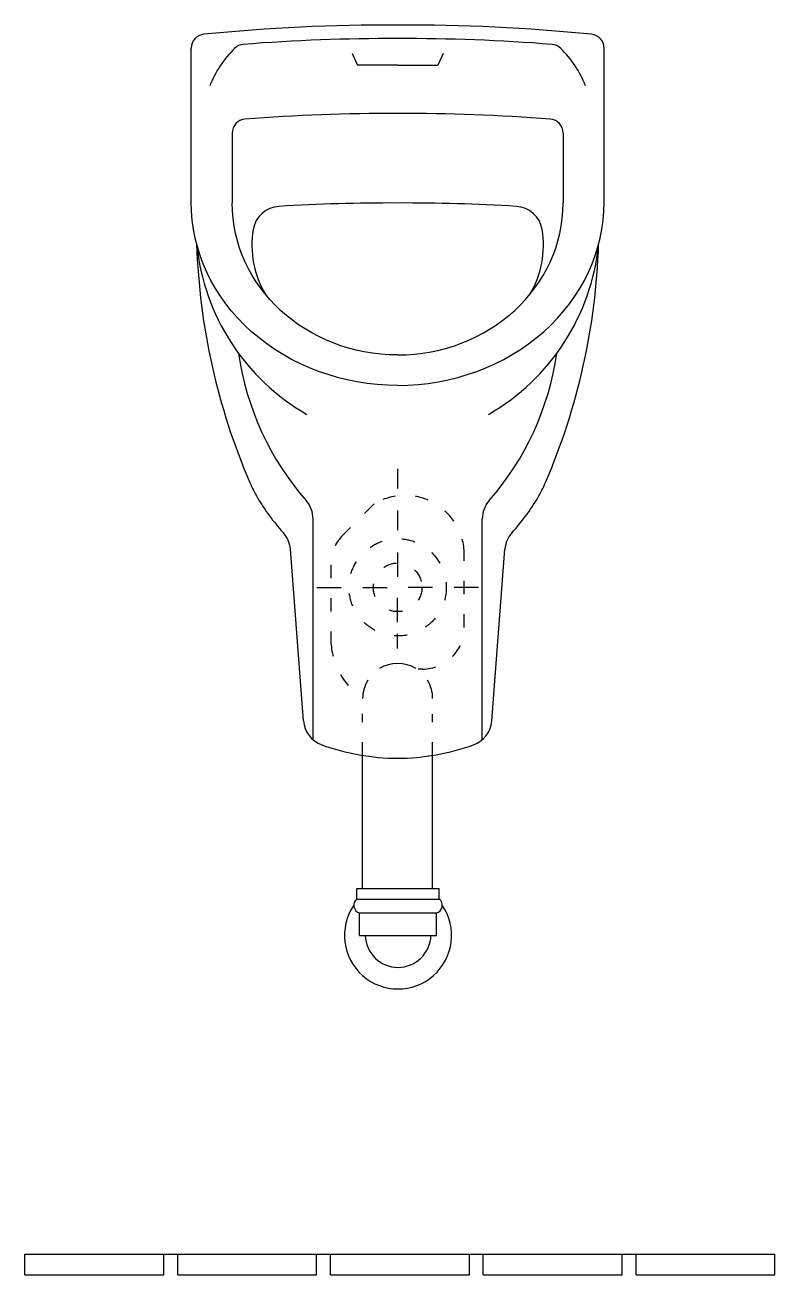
# Model space of a CAD drawing. Header units: millimetres. Extents: x -269 to 271, y -206 to 694.
import ezdxf

# ---------------------------------------------------------------- set-up
doc = ezdxf.new("R2010")
doc.units = ezdxf.units.MM
doc.linetypes.add('ACAD_ISO03W100', pattern=[30, 12, -18])
doc.layers.add('ceco.net 353', color=7, linetype='Continuous')

msp = doc.modelspace()

# ---------------------------------------------------------------- linework, layer by layer
at = {"layer": 'ceco.net 353'}
for p, q in [((-148.98, 566.36), (-148.98, 677.27)), ((148.41, 566.36), (148.41, 677.27)), ((-33, 673.34), (-29.26, 664.91)), ((32.44, 673.34), (28.69, 664.91)), ((-0.28, 664.91), (-29.26, 664.91)), ((-0.28, 664.91), (28.69, 664.91)), ((-119.42, 616.16), (-119.42, 565.8)), ((118.85, 616.16), (118.85, 565.8)), ((-61.2, 179.47), (-61.2, 338.41)), ((60.63, 179.47), (60.63, 338.41)), ((-68.08, 193.09), (-77.52, 316.64)), ((67.51, 193.09), (76.95, 316.64)), ((-268.6, -191.01), (271.4, -191.01))]:
    msp.add_line(p, q, dxfattribs=at)
at = {"layer": 'ceco.net 353', "linetype": 'Continuous'}
for p, q in [((-0.28, 374.54), (-0.28, 360.27)), ((-0.28, 344.47), (-0.28, 330.21)), ((-0.28, 314.2), (-0.28, 296.65)), ((-58.5, 289.12), (-40.95, 289.12)), ((-25.36, 289.12), (-7.82, 289.12)), ((24.8, 289.12), (7.25, 289.12)), ((57.93, 289.12), (40.38, 289.12)), ((-0.28, 264.04), (-0.28, 281.59)), ((-0.28, 245.05), (-0.28, 255.75)), ((17.72, 230.25), (14.59, 230.25)), ((-268.6, -205.9), (-268.6, -191.01)), ((-168.6, -205.9), (-168.6, -191.01)), ((-158.6, -205.9), (-158.6, -191.01)), ((-58.6, -205.9), (-58.6, -191.01)), ((-48.6, -205.9), (-48.6, -191.01)), ((51.4, -205.9), (51.4, -191.01)), ((61.4, -205.9), (61.4, -191.01)), ((161.4, -205.9), (161.4, -191.01)), ((171.4, -205.9), (171.4, -191.01)), ((271.4, -205.9), (271.4, -191.01)), ((-268.6, -205.9), (-168.6, -205.9)), ((-158.6, -205.9), (-58.6, -205.9)), ((-48.6, -205.9), (51.4, -205.9)), ((61.4, -205.9), (161.4, -205.9)), ((171.4, -205.9), (271.4, -205.9))]:
    msp.add_line(p, q, dxfattribs=at)
at = {"layer": 'ceco.net 353', "linetype": 'ACAD_ISO03W100', "ltscale": 0.8}
for p, q in [((-25.48, 168.15), (-25.48, 197.95)), ((24.92, 168.15), (24.92, 197.72))]:
    msp.add_line(p, q, dxfattribs=at)
at = {"layer": 'ceco.net 353', "ltscale": 0.5}
for p, q in [((-25.48, 72.35), (-25.48, 168.15)), ((24.92, 72.35), (24.92, 168.15)), ((-29.64, 72.35), (29.64, 72.35)), ((-29.64, 64.7), (-29.64, 72.35)), ((29.64, 64.7), (29.64, 72.35)), ((-29.64, 64.7), (29.64, 64.7)), ((-27.68, 54.76), (27.68, 54.76)), ((-27.68, 38.57), (-27.68, 54.76)), ((27.68, 38.57), (27.68, 54.76)), ((-27.68, 38.57), (27.68, 38.57))]:
    msp.add_line(p, q, dxfattribs=at)
at = {"layer": 'ceco.net 353', "linetype": 'ACAD_ISO03W100', "ltscale": 0.8}
msp.add_lwpolyline([(17.72, 230.25, 0.414214), (47.72, 260.25), (47.66, 314.4, 0.569427), (-17.28, 349.12), (-39.68, 326.72, 0.21395), (-48.28, 305.4), (-48.28, 249.14, 0.23263), (-25.48, 209.12)], format="xyb", dxfattribs=at)
for radius in [35, 17.5]:
    msp.add_circle((-0.28, 289.12), radius, dxfattribs=at)
at = {"layer": 'ceco.net 353'}
for centre, radius, start, end in [((-4.57, -676.08), 1370.01, 89.82091, 95.67199), ((4, -676.08), 1370.01, 84.32801, 90.17909), ((-138.98, 677.27), 10, 95.67199, 180), ((-4.57, -676.08), 1360.24, 89.81962, 94.50642), ((4, -676.08), 1360.24, 85.49358, 90.18038), ((138.41, 677.27), 10, 0, 84.32801), ((-62.72, 621.32), 78.31, 134.56528, 158.42519), ((-110.66, 669.99), 10, 94.50642, 134.56528), ((110.09, 669.99), 10, 45.43472, 85.49358), ((62.15, 621.32), 78.31, 21.57481, 45.43472), ((-4.57, -730), 1360.24, 89.81962, 94.45385), ((4, -730), 1360.24, 85.54615, 90.18038), ((-109.42, 616.16), 10, 94.45385, 180), ((108.85, 616.16), 10, 0, 85.54615), ((-84.57, 543.41), 20, 93.4224, 170.40933), ((-4.57, -794.44), 1360.24, 89.81962, 93.4224), ((4, -794.44), 1360.24, 86.5776, 90.18038), ((84.01, 543.41), 20, 9.59067, 86.5776), ((-36.86, 535.35), 68.39, 170.40933, 211.32405), ((36.29, 535.35), 68.39, 328.67595, 9.59067), ((326.66, 551.39), 471.92, 181.85962, 203.33131), ((13.93, 552.13), 159.74, 185.76508, 240.11079), ((-14.5, 552.13), 159.74, 299.88921, 354.23492), ((-327.23, 551.39), 471.92, 336.66869, 358.14038), ((87.85, 486.51), 204.75, 188.11532, 221.2229), ((-88.41, 486.51), 204.75, 318.7771, 351.88468), ((-14.84, 404.1), 100, 203.33131, 210.29074), ((14.27, 404.1), 100, 329.70926, 336.66869), ((24.42, 427.03), 145.47, 210.29074, 222.55843), ((-81.2, 338.41), 20, 0, 41.2229), ((80.63, 338.41), 20, 138.7771, 180), ((-24.99, 427.03), 145.47, 317.44157, 329.70926), ((-97.46, 315.12), 20, 4.37107, 42.55843), ((96.9, 315.12), 20, 137.44157, 175.62893), ((-0.28, 209.12), 25.2, 58.74502, 121.25498), ((-0.28, 209.12), 25.2, 148.74502, 180), ((-0.28, 209.12), 25.2, 0, 31.25498), ((-48.13, 194.61), 20, 184.37107, 250.01195), ((47.57, 194.61), 20, 289.98805, 355.62893), ((0.19, 327.46), 161.37, 250.01195, 269.8863), ((-0.76, 327.46), 161.37, 270.1137, 289.98805)]:
    msp.add_arc(centre, radius, start, end, dxfattribs=at)
at = {"layer": 'ceco.net 353', "ltscale": 0.5}
for centre, radius, start, end in [((-26.2, 60.21), 5.65, 127.43934, 254.82165), ((26.2, 60.21), 5.65, 285.17835, 52.56066), ((0, 38.57), 38.57, 145.67312, 34.32688), ((0, 39.24), 23.68, 181.63735, 358.36265)]:
    msp.add_arc(centre, radius, start, end, dxfattribs=at)
at = {"layer": 'ceco.net 353', "extrusion": (0, 0, -1)}
for centre, major_axis, ratio, start_param, end_param in [((-0.28, 566.36), (148.7, 0), 0.886528, 1.570796, 3.141593), ((-0.28, 565.8), (-119.14, 0), 0.918027, 4.712389, 6.283185)]:
    msp.add_ellipse(centre, major_axis=major_axis, ratio=ratio, start_param=start_param, end_param=end_param, dxfattribs=at)
at = {"layer": 'ceco.net 353'}
for centre, major_axis, ratio, start_param, end_param in [((-0.28, 566.36), (-148.7, 0), 0.886528, 1.570796, 3.141593), ((-0.28, 565.8), (119.14, 0), 0.918027, 4.712389, 6.283185)]:
    msp.add_ellipse(centre, major_axis=major_axis, ratio=ratio, start_param=start_param, end_param=end_param, dxfattribs=at)

doc.saveas('drawing.dxf')
